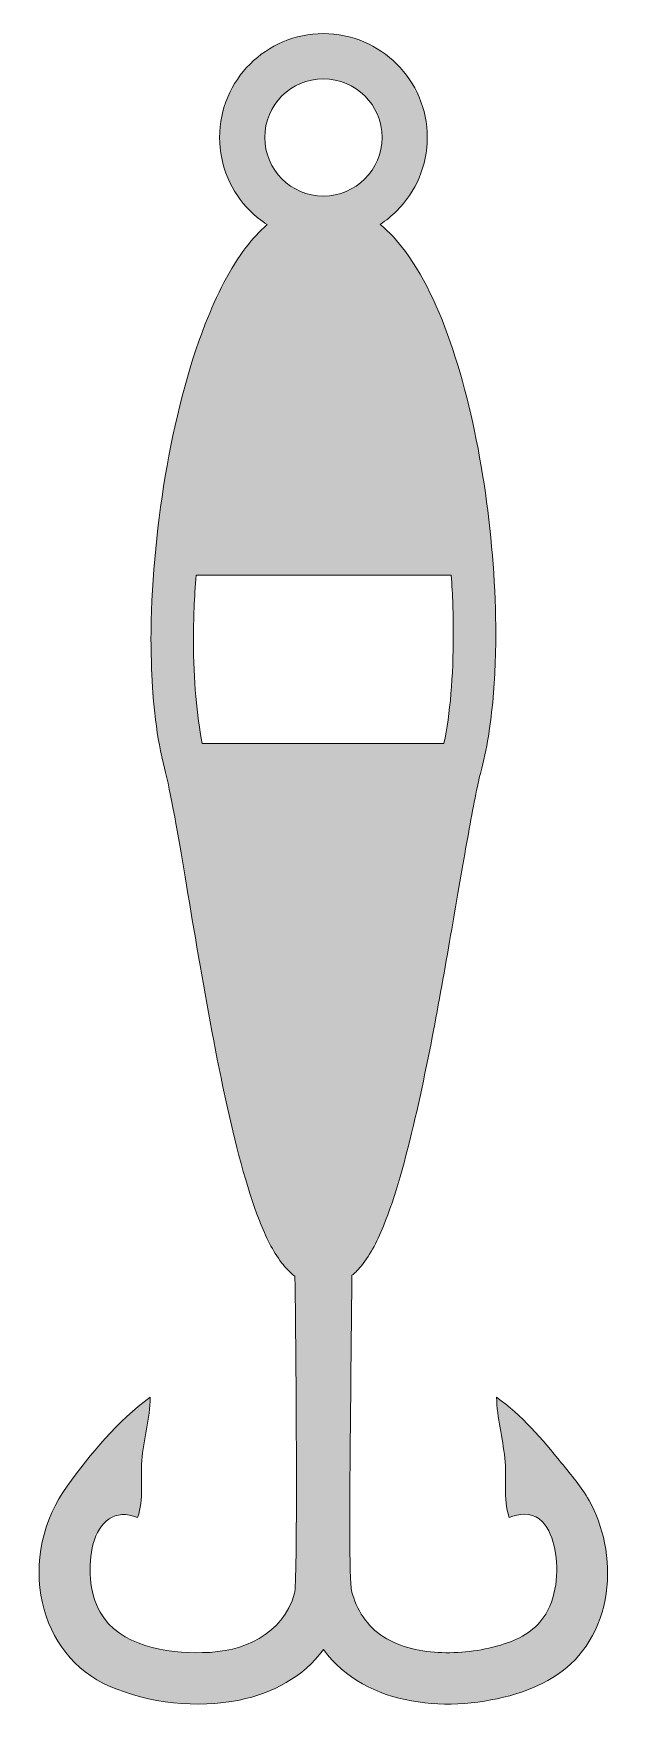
# Model space of a CAD drawing. Header units: inches. Extents: x 0 to 35, y -1 to 102.
import ezdxf

# ---------------------------------------------------------------- set-up
doc = ezdxf.new("R2010")
doc.units = ezdxf.units.IN
doc.header["$MEASUREMENT"] = 0
doc.layers.add('Layer 1', color=7, linetype='Continuous')

msp = doc.modelspace()

# ---------------------------------------------------------------- hatches: boundary and pattern name
at = {"layer": 'Layer 1', "true_color": 0x8bc53f}
h = msp.add_hatch(color=83, dxfattribs=at)
h.dxf.hatch_style = 2
edge = h.paths.add_edge_path()
edge.add_spline(control_points=[(6.76, 18.66), (4.75, 17.24), (3.15, 15.22), (1.7, 13.26), (0.22, 11.25), (-0.34, 8.59), (0.2, 6.16), (0.69, 3.93), (2.15, 2.01), (4.26, 1.1), (6.71, 0.05), (9.57, -0.28), (12.18, 0.25), (14.19, 0.65), (16.06, 1.65), (17.28, 3.33), (19.89, -0.24), (25.07, -0.56), (28.98, 0.62), (30.82, 1.18), (32.43, 2.16), (33.45, 3.83), (34.53, 5.6), (34.79, 7.79), (34.38, 9.81), (34.2, 10.71), (33.88, 11.59), (33.43, 12.39), (32.97, 13.21), (32.35, 13.93), (31.76, 14.66), (30.59, 16.13), (29.35, 17.57), (27.81, 18.66), (27.84, 17.41), (28.17, 16.19), (28.32, 14.96), (28.46, 13.76), (28.17, 12.51), (28.58, 11.35), (29.18, 11.6), (29.86, 11.66), (30.4, 11.26), (30.9, 10.89), (31.15, 10.26), (31.29, 9.68), (31.62, 8.33), (31.52, 6.69), (30.8, 5.48), (30.23, 4.52), (29.31, 4), (28.27, 3.66), (27.06, 3.27), (25.77, 3.09), (24.49, 3.13), (23.26, 3.17), (21.99, 3.43), (20.94, 4.09), (19.93, 4.73), (19.29, 5.74), (19, 6.89), (18.84, 7.52), (18.89, 13.14), (18.9, 14.28), (18.93, 17.61), (18.96, 20.93), (19, 24.25), (19, 24.86), (19.01, 25.47), (19.02, 26.08), (19.19, 26.22), (19.35, 26.37), (19.48, 26.53), (20.08, 27.22), (20.51, 28.06), (20.93, 29.07), (21.65, 30.83), (22.28, 33.12), (22.87, 35.68), (23.76, 39.51), (24.54, 43.95), (25.21, 47.87), (25.55, 49.84), (25.86, 51.67), (26.15, 53.23), (26.43, 54.79), (26.69, 56.09), (26.91, 56.93), (27.09, 57.62), (27.24, 58.37), (27.36, 59.16), (27.36, 59.17), (27.36, 59.18), (27.36, 59.19), (27.47, 59.93), (27.56, 60.71), (27.63, 61.52), (27.63, 61.54), (27.63, 61.56), (27.63, 61.58), (27.65, 61.78), (27.66, 61.97), (27.67, 62.16), (27.68, 62.3), (27.69, 62.45), (27.7, 62.59), (27.7, 62.75), (27.71, 62.91), (27.72, 63.08), (27.73, 63.27), (27.73, 63.47), (27.74, 63.67), (27.74, 63.8), (27.75, 63.92), (27.75, 64.05), (27.76, 64.39), (27.76, 64.73), (27.76, 65.07), (27.76, 70.59), (26.9, 76.88), (25.3, 81.92), (24.5, 84.44), (23.52, 86.65), (22.27, 88.34), (21.81, 88.97), (21.3, 89.53), (20.73, 90), (21.1, 90.24), (21.44, 90.51), (21.75, 90.82), (22.89, 91.96), (23.6, 93.55), (23.6, 95.29), (23.6, 97.02), (22.89, 98.61), (21.75, 99.75), (20.61, 100.89), (19.02, 101.6), (17.28, 101.6), (15.54, 101.6), (13.96, 100.89), (12.82, 99.75), (11.68, 98.61), (10.97, 97.02), (10.97, 95.29), (10.97, 93.55), (11.68, 91.96), (12.82, 90.82), (13.14, 90.5), (13.49, 90.22), (13.87, 89.98), (13.4, 89.57), (12.97, 89.11), (12.57, 88.59), (11.61, 87.32), (10.8, 85.74), (10.1, 83.94), (9.04, 81.23), (8.23, 78.02), (7.67, 74.68), (7.11, 71.34), (6.81, 67.88), (6.8, 64.69), (6.81, 64.18), (6.82, 63.68), (6.83, 63.18), (6.83, 63.08), (6.84, 62.99), (6.84, 62.89), (6.86, 62.39), (6.89, 61.89), (6.92, 61.41), (6.92, 61.4), (6.92, 61.4), (6.93, 61.4), (6.96, 60.88), (7.02, 60.38), (7.08, 59.89), (7.08, 59.88), (7.08, 59.87), (7.08, 59.86), (7.21, 58.81), (7.38, 57.83), (7.62, 56.93), (7.8, 56.23), (8.01, 55.2), (8.24, 53.97), (9.03, 49.65), (10.04, 42.8), (11.29, 37), (11.92, 34.09), (12.6, 31.44), (13.39, 29.42), (13.79, 28.41), (14.2, 27.55), (14.74, 26.84), (14.97, 26.54), (15.23, 26.26), (15.55, 26.02), (15.65, 19.41), (15.7, 7.36), (15.53, 6.74), (14.81, 4.19), (12.4, 3.17), (9.93, 3.13), (7.79, 3.09), (4.85, 3.53), (3.71, 5.59), (3.03, 6.8), (2.95, 8.43), (3.29, 9.76), (3.64, 11.08), (4.61, 11.92), (5.99, 11.35), (6.38, 12.46), (6.14, 13.66), (6.24, 14.81), (6.35, 16.1), (6.73, 17.36), (6.76, 18.66)], knot_values=[0, 0, 0, 0, 1, 1, 1, 2, 2, 2, 3, 3, 3, 4, 4, 4, 5, 5, 5, 6, 6, 6, 7, 7, 7, 8, 8, 8, 9, 9, 9, 10, 10, 10, 11, 11, 11, 12, 12, 12, 13, 13, 13, 14, 14, 14, 15, 15, 15, 16, 16, 16, 17, 17, 17, 18, 18, 18, 19, 19, 19, 20, 20, 20, 21, 21, 21, 22, 22, 22, 23, 23, 23, 24, 24, 24, 25, 25, 25, 26, 26, 26, 27, 27, 27, 28, 28, 28, 29, 29, 29, 30, 30, 30, 31, 31, 31, 32, 32, 32, 33, 33, 33, 34, 34, 34, 35, 35, 35, 36, 36, 36, 37, 37, 37, 38, 38, 38, 39, 39, 39, 40, 40, 40, 41, 41, 41, 42, 42, 42, 43, 43, 43, 44, 44, 44, 45, 45, 45, 46, 46, 46, 47, 47, 47, 48, 48, 48, 49, 49, 49, 50, 50, 50, 51, 51, 51, 52, 52, 52, 53, 53, 53, 54, 54, 54, 55, 55, 55, 56, 56, 56, 57, 57, 57, 58, 58, 58, 59, 59, 59, 60, 60, 60, 61, 61, 61, 62, 62, 62, 63, 63, 63, 64, 64, 64, 65, 65, 65, 66, 66, 66, 67, 67, 67, 68, 68, 68, 69, 69, 69, 70, 70, 70, 71, 71, 71, 72, 72, 72, 73, 73, 73, 73], degree=3, periodic=1)
edge = h.paths.add_edge_path()
edge.add_spline(control_points=[(9.38, 64.69), (9.38, 65.98), (9.44, 67.31), (9.54, 68.67), (9.54, 68.67), (25.06, 68.67), (25.06, 68.67), (25.14, 67.46), (25.18, 66.25), (25.18, 65.07), (25.18, 62.48), (24.99, 60.24), (24.61, 58.42), (24.61, 58.42), (9.92, 58.42), (9.92, 58.42), (9.57, 60.15), (9.39, 62.25), (9.38, 64.69)], knot_values=[0, 0, 0, 0, 1, 1, 1, 2, 2, 2, 3, 3, 3, 4, 4, 4, 5, 5, 5, 6, 6, 6, 6], degree=3, periodic=1)
edge = h.paths.add_edge_path()
edge.add_spline(control_points=[(14.76, 97.81), (15.41, 98.45), (16.29, 98.85), (17.28, 98.85), (18.27, 98.85), (19.15, 98.45), (19.8, 97.81), (20.45, 97.16), (20.85, 96.27), (20.85, 95.29), (20.85, 94.3), (20.45, 93.41), (19.8, 92.76), (19.15, 92.12), (18.27, 91.72), (17.28, 91.72), (16.29, 91.72), (15.41, 92.12), (14.76, 92.76), (14.11, 93.41), (13.72, 94.3), (13.72, 95.29), (13.72, 96.27), (14.11, 97.16), (14.76, 97.81)], knot_values=[0, 0, 0, 0, 1, 1, 1, 2, 2, 2, 3, 3, 3, 4, 4, 4, 5, 5, 5, 6, 6, 6, 7, 7, 7, 8, 8, 8, 8], degree=3, periodic=1)

# ---------------------------------------------------------------- linework, layer by layer
at = {"layer": 'Layer 1', "lineweight": 0}
for points, knots in [([(6.76, 18.66), (4.75, 17.24), (3.15, 15.22), (1.7, 13.26), (0.22, 11.25), (-0.34, 8.59), (0.2, 6.16), (0.69, 3.93), (2.15, 2.01), (4.26, 1.1), (6.71, 0.05), (9.57, -0.28), (12.18, 0.25), (14.19, 0.65), (16.06, 1.65), (17.28, 3.33), (19.89, -0.24), (25.07, -0.56), (28.98, 0.62), (30.82, 1.18), (32.43, 2.16), (33.45, 3.83), (34.53, 5.6), (34.79, 7.79), (34.38, 9.81), (34.2, 10.71), (33.88, 11.59), (33.43, 12.39), (32.97, 13.21), (32.35, 13.93), (31.76, 14.66), (30.59, 16.13), (29.35, 17.57), (27.81, 18.66), (27.84, 17.41), (28.17, 16.19), (28.32, 14.96), (28.46, 13.76), (28.17, 12.51), (28.58, 11.35), (29.18, 11.6), (29.86, 11.66), (30.4, 11.26), (30.9, 10.89), (31.15, 10.26), (31.29, 9.68), (31.62, 8.33), (31.52, 6.69), (30.8, 5.48), (30.23, 4.52), (29.31, 4), (28.27, 3.66), (27.06, 3.27), (25.77, 3.09), (24.49, 3.13), (23.26, 3.17), (21.99, 3.43), (20.94, 4.09), (19.93, 4.73), (19.29, 5.74), (19, 6.89), (18.84, 7.52), (18.89, 13.14), (18.9, 14.28), (18.93, 17.61), (18.96, 20.93), (19, 24.25), (19, 24.86), (19.01, 25.47), (19.02, 26.08), (19.19, 26.22), (19.35, 26.37), (19.48, 26.53), (20.08, 27.22), (20.51, 28.06), (20.93, 29.07), (21.65, 30.83), (22.28, 33.12), (22.87, 35.68), (23.76, 39.51), (24.54, 43.95), (25.21, 47.87), (25.55, 49.84), (25.86, 51.67), (26.15, 53.23), (26.43, 54.79), (26.69, 56.09), (26.91, 56.93), (27.09, 57.62), (27.24, 58.37), (27.36, 59.16), (27.36, 59.17), (27.36, 59.18), (27.36, 59.19), (27.47, 59.93), (27.56, 60.71), (27.63, 61.52), (27.63, 61.54), (27.63, 61.56), (27.63, 61.58), (27.65, 61.78), (27.66, 61.97), (27.67, 62.16), (27.68, 62.3), (27.69, 62.45), (27.7, 62.59), (27.7, 62.75), (27.71, 62.91), (27.72, 63.08), (27.73, 63.27), (27.73, 63.47), (27.74, 63.67), (27.74, 63.8), (27.75, 63.92), (27.75, 64.05), (27.76, 64.39), (27.76, 64.73), (27.76, 65.07), (27.76, 70.59), (26.9, 76.88), (25.3, 81.92), (24.5, 84.44), (23.52, 86.65), (22.27, 88.34), (21.81, 88.97), (21.3, 89.53), (20.73, 90), (21.1, 90.24), (21.44, 90.51), (21.75, 90.82), (22.89, 91.96), (23.6, 93.55), (23.6, 95.29), (23.6, 97.02), (22.89, 98.61), (21.75, 99.75), (20.61, 100.89), (19.02, 101.6), (17.28, 101.6), (15.54, 101.6), (13.96, 100.89), (12.82, 99.75), (11.68, 98.61), (10.97, 97.02), (10.97, 95.29), (10.97, 93.55), (11.68, 91.96), (12.82, 90.82), (13.14, 90.5), (13.49, 90.22), (13.87, 89.98), (13.4, 89.57), (12.97, 89.11), (12.57, 88.59), (11.61, 87.32), (10.8, 85.74), (10.1, 83.94), (9.04, 81.23), (8.23, 78.02), (7.67, 74.68), (7.11, 71.34), (6.81, 67.88), (6.8, 64.69), (6.81, 64.18), (6.82, 63.68), (6.83, 63.18), (6.83, 63.08), (6.84, 62.99), (6.84, 62.89), (6.86, 62.39), (6.89, 61.89), (6.92, 61.41), (6.92, 61.4), (6.92, 61.4), (6.93, 61.4), (6.96, 60.88), (7.02, 60.38), (7.08, 59.89), (7.08, 59.88), (7.08, 59.87), (7.08, 59.86), (7.21, 58.81), (7.38, 57.83), (7.62, 56.93), (7.8, 56.23), (8.01, 55.2), (8.24, 53.97), (9.03, 49.65), (10.04, 42.8), (11.29, 37), (11.92, 34.09), (12.6, 31.44), (13.39, 29.42), (13.79, 28.41), (14.2, 27.55), (14.74, 26.84), (14.97, 26.54), (15.23, 26.26), (15.55, 26.02), (15.65, 19.41), (15.7, 7.36), (15.53, 6.74), (14.81, 4.19), (12.4, 3.17), (9.93, 3.13), (7.79, 3.09), (4.85, 3.53), (3.71, 5.59), (3.03, 6.8), (2.95, 8.43), (3.29, 9.76), (3.64, 11.08), (4.61, 11.92), (5.99, 11.35), (6.38, 12.46), (6.14, 13.66), (6.24, 14.81), (6.35, 16.1), (6.73, 17.36), (6.76, 18.66)], [0, 0, 0, 0, 1, 1, 1, 2, 2, 2, 3, 3, 3, 4, 4, 4, 5, 5, 5, 6, 6, 6, 7, 7, 7, 8, 8, 8, 9, 9, 9, 10, 10, 10, 11, 11, 11, 12, 12, 12, 13, 13, 13, 14, 14, 14, 15, 15, 15, 16, 16, 16, 17, 17, 17, 18, 18, 18, 19, 19, 19, 20, 20, 20, 21, 21, 21, 22, 22, 22, 23, 23, 23, 24, 24, 24, 25, 25, 25, 26, 26, 26, 27, 27, 27, 28, 28, 28, 29, 29, 29, 30, 30, 30, 31, 31, 31, 32, 32, 32, 33, 33, 33, 34, 34, 34, 35, 35, 35, 36, 36, 36, 37, 37, 37, 38, 38, 38, 39, 39, 39, 40, 40, 40, 41, 41, 41, 42, 42, 42, 43, 43, 43, 44, 44, 44, 45, 45, 45, 46, 46, 46, 47, 47, 47, 48, 48, 48, 49, 49, 49, 50, 50, 50, 51, 51, 51, 52, 52, 52, 53, 53, 53, 54, 54, 54, 55, 55, 55, 56, 56, 56, 57, 57, 57, 58, 58, 58, 59, 59, 59, 60, 60, 60, 61, 61, 61, 62, 62, 62, 63, 63, 63, 64, 64, 64, 65, 65, 65, 66, 66, 66, 67, 67, 67, 68, 68, 68, 69, 69, 69, 70, 70, 70, 71, 71, 71, 72, 72, 72, 73, 73, 73, 73]), ([(14.76, 97.81), (15.41, 98.45), (16.29, 98.85), (17.28, 98.85), (18.27, 98.85), (19.15, 98.45), (19.8, 97.81), (20.45, 97.16), (20.85, 96.27), (20.85, 95.29), (20.85, 94.3), (20.45, 93.41), (19.8, 92.76), (19.15, 92.12), (18.27, 91.72), (17.28, 91.72), (16.29, 91.72), (15.41, 92.12), (14.76, 92.76), (14.11, 93.41), (13.72, 94.3), (13.72, 95.29), (13.72, 96.27), (14.11, 97.16), (14.76, 97.81)], [0, 0, 0, 0, 1, 1, 1, 2, 2, 2, 3, 3, 3, 4, 4, 4, 5, 5, 5, 6, 6, 6, 7, 7, 7, 8, 8, 8, 8]), ([(9.38, 64.69), (9.38, 65.98), (9.44, 67.31), (9.54, 68.67), (9.54, 68.67), (25.06, 68.67), (25.06, 68.67), (25.14, 67.46), (25.18, 66.25), (25.18, 65.07), (25.18, 62.48), (24.99, 60.24), (24.61, 58.42), (24.61, 58.42), (9.92, 58.42), (9.92, 58.42), (9.57, 60.15), (9.39, 62.25), (9.38, 64.69)], [0, 0, 0, 0, 1, 1, 1, 2, 2, 2, 3, 3, 3, 4, 4, 4, 5, 5, 5, 6, 6, 6, 6])]:
    msp.add_open_spline(points, degree=3, knots=knots, dxfattribs=at)

doc.saveas('drawing.dxf')
